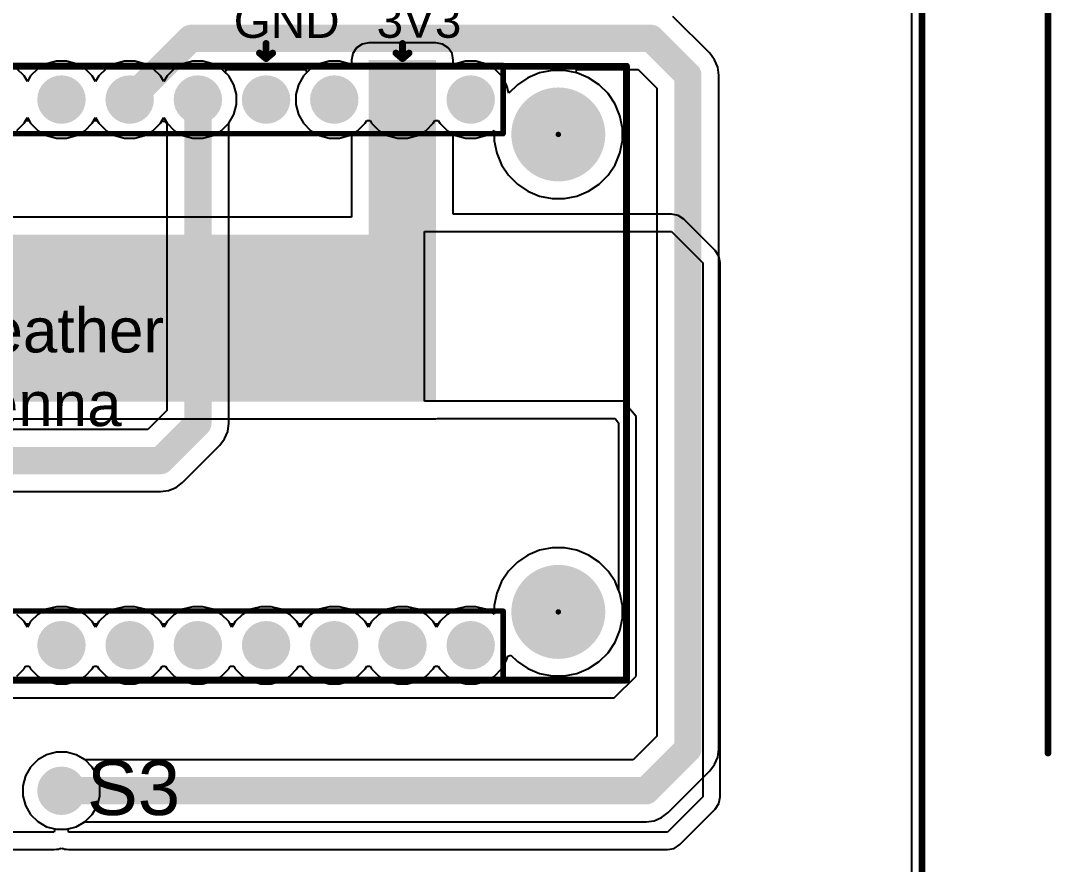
# Model space of a CAD drawing. Header units: millimetres. Extents: x 0 to 97, y 0 to 137.
# Drawn here: x 56.43 to 94.82, y 70.84 to 102.26 of the extents above; entities that cross this region are included whole.
import ezdxf

# ---------------------------------------------------------------- set-up
doc = ezdxf.new("R2010")
doc.units = ezdxf.units.MM
for name, color, linetype in [('BottomLayer', 5, 'Continuous'), ('BottomSolder', 6, 'Continuous'), ('Mechanical1', 6, 'Continuous'), ('Mechanical2', 216, 'Continuous'), ('MultiLayer', 9, 'Continuous'), ('PadHoleLayer', 156, 'Continuous'), ('TopLayer', 1, 'Continuous'), ('TopOverlay', 2, 'Continuous'), ('TopSolder', 216, 'Continuous')]:
    doc.layers.add(name, color=color, linetype=linetype)
doc.styles.add('Arial', font='', dxfattribs={"height": 0.2})
doc.styles.get('Arial').set_extended_font_data('Arial')

# ---------------------------------------------------------------- blocks, each defined once
blk = doc.blocks.new('0_1___T____P___5')
at = {"layer": 'BottomLayer'}
h = blk.add_hatch(color=5, dxfattribs=at)
edge = h.paths.add_edge_path()
edge.add_arc((0, 0), 0.8, 0, 360)
at = {"layer": 'BottomSolder'}
h = blk.add_hatch(color=6, dxfattribs=at)
edge = h.paths.add_edge_path()
edge.add_arc((0, 0), 0.902, 0, 360)
at = {"layer": 'MultiLayer'}
h = blk.add_hatch(color=9, dxfattribs=at)
edge = h.paths.add_edge_path()
edge.add_arc((0, 0), 0.8, 0, 360)
at = {"layer": 'PadHoleLayer'}
h = blk.add_hatch(color=156, dxfattribs=at)
edge = h.paths.add_edge_path()
edge.add_arc((0, 0), 0.5, 0, 360)
at = {"layer": 'TopLayer'}
h = blk.add_hatch(color=1, dxfattribs=at)
edge = h.paths.add_edge_path()
edge.add_arc((0, 0), 0.8, 0, 360)
at = {"layer": 'TopSolder'}
h = blk.add_hatch(color=216, dxfattribs=at)
edge = h.paths.add_edge_path()
edge.add_arc((0, 0), 0.902, 0, 360)
blk = doc.blocks.new('HDR1X16_F______14')
at = {"layer": 'BottomLayer'}
h = blk.add_hatch(color=5, dxfattribs=at)
edge = h.paths.add_edge_path()
edge.add_arc((3.81, 0), 0.8, 0, 360)
h = blk.add_hatch(color=5, dxfattribs=at)
edge = h.paths.add_edge_path()
edge.add_arc((6.35, 0), 0.8, 0, 360)
h = blk.add_hatch(color=5, dxfattribs=at)
edge = h.paths.add_edge_path()
edge.add_arc((8.89, 0), 0.8, 0, 360)
h = blk.add_hatch(color=5, dxfattribs=at)
edge = h.paths.add_edge_path()
edge.add_arc((11.43, 0), 0.8, 0, 360)
h = blk.add_hatch(color=5, dxfattribs=at)
edge = h.paths.add_edge_path()
edge.add_arc((13.97, 0), 0.8, 0, 360)
h = blk.add_hatch(color=5, dxfattribs=at)
edge = h.paths.add_edge_path()
edge.add_arc((16.51, 0), 0.8, 0, 360)
h = blk.add_hatch(color=5, dxfattribs=at)
edge = h.paths.add_edge_path()
edge.add_arc((19.05, 0), 0.8, 0, 360)
at = {"layer": 'BottomSolder'}
h = blk.add_hatch(color=6, dxfattribs=at)
edge = h.paths.add_edge_path()
edge.add_arc((3.81, 0), 0.902, 0, 360)
h = blk.add_hatch(color=6, dxfattribs=at)
edge = h.paths.add_edge_path()
edge.add_arc((6.35, 0), 0.902, 0, 360)
h = blk.add_hatch(color=6, dxfattribs=at)
edge = h.paths.add_edge_path()
edge.add_arc((8.89, 0), 0.902, 0, 360)
h = blk.add_hatch(color=6, dxfattribs=at)
edge = h.paths.add_edge_path()
edge.add_arc((11.43, 0), 0.902, 0, 360)
h = blk.add_hatch(color=6, dxfattribs=at)
edge = h.paths.add_edge_path()
edge.add_arc((13.97, 0), 0.902, 0, 360)
h = blk.add_hatch(color=6, dxfattribs=at)
edge = h.paths.add_edge_path()
edge.add_arc((16.51, 0), 0.902, 0, 360)
h = blk.add_hatch(color=6, dxfattribs=at)
edge = h.paths.add_edge_path()
edge.add_arc((19.05, 0), 0.902, 0, 360)
at = {"layer": 'MultiLayer'}
h = blk.add_hatch(color=9, dxfattribs=at)
edge = h.paths.add_edge_path()
edge.add_arc((3.81, 0), 0.8, 0, 360)
h = blk.add_hatch(color=9, dxfattribs=at)
edge = h.paths.add_edge_path()
edge.add_arc((6.35, 0), 0.8, 0, 360)
h = blk.add_hatch(color=9, dxfattribs=at)
edge = h.paths.add_edge_path()
edge.add_arc((8.89, 0), 0.8, 0, 360)
h = blk.add_hatch(color=9, dxfattribs=at)
edge = h.paths.add_edge_path()
edge.add_arc((11.43, 0), 0.8, 0, 360)
h = blk.add_hatch(color=9, dxfattribs=at)
edge = h.paths.add_edge_path()
edge.add_arc((13.97, 0), 0.8, 0, 360)
h = blk.add_hatch(color=9, dxfattribs=at)
edge = h.paths.add_edge_path()
edge.add_arc((16.51, 0), 0.8, 0, 360)
h = blk.add_hatch(color=9, dxfattribs=at)
edge = h.paths.add_edge_path()
edge.add_arc((19.05, 0), 0.8, 0, 360)
at = {"layer": 'PadHoleLayer'}
h = blk.add_hatch(color=156, dxfattribs=at)
edge = h.paths.add_edge_path()
edge.add_arc((3.81, 0), 0.475, 0, 360)
h = blk.add_hatch(color=156, dxfattribs=at)
edge = h.paths.add_edge_path()
edge.add_arc((6.35, 0), 0.475, 0, 360)
h = blk.add_hatch(color=156, dxfattribs=at)
edge = h.paths.add_edge_path()
edge.add_arc((8.89, 0), 0.475, 0, 360)
h = blk.add_hatch(color=156, dxfattribs=at)
edge = h.paths.add_edge_path()
edge.add_arc((11.43, 0), 0.475, 0, 360)
h = blk.add_hatch(color=156, dxfattribs=at)
edge = h.paths.add_edge_path()
edge.add_arc((13.97, 0), 0.475, 0, 360)
h = blk.add_hatch(color=156, dxfattribs=at)
edge = h.paths.add_edge_path()
edge.add_arc((16.51, 0), 0.475, 0, 360)
h = blk.add_hatch(color=156, dxfattribs=at)
edge = h.paths.add_edge_path()
edge.add_arc((19.05, 0), 0.475, 0, 360)
at = {"layer": 'TopLayer'}
h = blk.add_hatch(color=1, dxfattribs=at)
edge = h.paths.add_edge_path()
edge.add_arc((3.81, 0), 0.8, 0, 360)
h = blk.add_hatch(color=1, dxfattribs=at)
edge = h.paths.add_edge_path()
edge.add_arc((6.35, 0), 0.8, 0, 360)
h = blk.add_hatch(color=1, dxfattribs=at)
edge = h.paths.add_edge_path()
edge.add_arc((8.89, 0), 0.8, 0, 360)
h = blk.add_hatch(color=1, dxfattribs=at)
edge = h.paths.add_edge_path()
edge.add_arc((11.43, 0), 0.8, 0, 360)
h = blk.add_hatch(color=1, dxfattribs=at)
edge = h.paths.add_edge_path()
edge.add_arc((13.97, 0), 0.8, 0, 360)
h = blk.add_hatch(color=1, dxfattribs=at)
edge = h.paths.add_edge_path()
edge.add_arc((16.51, 0), 0.8, 0, 360)
h = blk.add_hatch(color=1, dxfattribs=at)
edge = h.paths.add_edge_path()
edge.add_arc((19.05, 0), 0.8, 0, 360)
at = {"layer": 'TopSolder'}
h = blk.add_hatch(color=216, dxfattribs=at)
edge = h.paths.add_edge_path()
edge.add_arc((3.81, 0), 0.902, 0, 360)
h = blk.add_hatch(color=216, dxfattribs=at)
edge = h.paths.add_edge_path()
edge.add_arc((6.35, 0), 0.902, 0, 360)
h = blk.add_hatch(color=216, dxfattribs=at)
edge = h.paths.add_edge_path()
edge.add_arc((8.89, 0), 0.902, 0, 360)
h = blk.add_hatch(color=216, dxfattribs=at)
edge = h.paths.add_edge_path()
edge.add_arc((11.43, 0), 0.902, 0, 360)
h = blk.add_hatch(color=216, dxfattribs=at)
edge = h.paths.add_edge_path()
edge.add_arc((13.97, 0), 0.902, 0, 360)
h = blk.add_hatch(color=216, dxfattribs=at)
edge = h.paths.add_edge_path()
edge.add_arc((16.51, 0), 0.902, 0, 360)
h = blk.add_hatch(color=216, dxfattribs=at)
edge = h.paths.add_edge_path()
edge.add_arc((19.05, 0), 0.902, 0, 360)
at = {"layer": 'TopOverlay', "const_width": 0.2}
for points in [[(-20.726, 1.27), (20.26, 1.27)], [(20.26, -1.27), (20.26, 1.27)], [(-20.726, -1.27), (20.26, -1.27)]]:
    blk.add_lwpolyline(points, dxfattribs=at)
at = {"layer": 'TopOverlay', "const_width": 0.1}
for points in [[(20.21, 1.27, 1), (20.31, 1.27, 1)], [(20.21, 1.27, 1), (20.31, 1.27, 1)], [(20.21, -1.27, 1), (20.31, -1.27, 1)], [(20.21, -1.27, 1), (20.31, -1.27, 1)]]:
    blk.add_lwpolyline(points, format="xyb", close=True, dxfattribs=at)
blk = doc.blocks.new('HDR1X16_F______16')
at = {"layer": 'BottomLayer'}
h = blk.add_hatch(color=5, dxfattribs=at)
edge = h.paths.add_edge_path()
edge.add_arc((3.81, 0), 0.8, 0, 360)
h = blk.add_hatch(color=5, dxfattribs=at)
edge = h.paths.add_edge_path()
edge.add_arc((6.35, 0), 0.8, 0, 360)
h = blk.add_hatch(color=5, dxfattribs=at)
edge = h.paths.add_edge_path()
edge.add_arc((8.89, 0), 0.8, 0, 360)
h = blk.add_hatch(color=5, dxfattribs=at)
edge = h.paths.add_edge_path()
edge.add_arc((11.43, 0), 0.8, 0, 360)
h = blk.add_hatch(color=5, dxfattribs=at)
edge = h.paths.add_edge_path()
edge.add_arc((13.97, 0), 0.8, 0, 360)
h = blk.add_hatch(color=5, dxfattribs=at)
edge = h.paths.add_edge_path()
edge.add_arc((16.51, 0), 0.8, 0, 360)
h = blk.add_hatch(color=5, dxfattribs=at)
edge = h.paths.add_edge_path()
edge.add_arc((19.05, 0), 0.8, 0, 360)
at = {"layer": 'BottomSolder'}
h = blk.add_hatch(color=6, dxfattribs=at)
edge = h.paths.add_edge_path()
edge.add_arc((3.81, 0), 0.902, 0, 360)
h = blk.add_hatch(color=6, dxfattribs=at)
edge = h.paths.add_edge_path()
edge.add_arc((6.35, 0), 0.902, 0, 360)
h = blk.add_hatch(color=6, dxfattribs=at)
edge = h.paths.add_edge_path()
edge.add_arc((8.89, 0), 0.902, 0, 360)
h = blk.add_hatch(color=6, dxfattribs=at)
edge = h.paths.add_edge_path()
edge.add_arc((11.43, 0), 0.902, 0, 360)
h = blk.add_hatch(color=6, dxfattribs=at)
edge = h.paths.add_edge_path()
edge.add_arc((13.97, 0), 0.902, 0, 360)
h = blk.add_hatch(color=6, dxfattribs=at)
edge = h.paths.add_edge_path()
edge.add_arc((16.51, 0), 0.902, 0, 360)
h = blk.add_hatch(color=6, dxfattribs=at)
edge = h.paths.add_edge_path()
edge.add_arc((19.05, 0), 0.902, 0, 360)
at = {"layer": 'MultiLayer'}
h = blk.add_hatch(color=9, dxfattribs=at)
edge = h.paths.add_edge_path()
edge.add_arc((3.81, 0), 0.8, 0, 360)
h = blk.add_hatch(color=9, dxfattribs=at)
edge = h.paths.add_edge_path()
edge.add_arc((6.35, 0), 0.8, 0, 360)
h = blk.add_hatch(color=9, dxfattribs=at)
edge = h.paths.add_edge_path()
edge.add_arc((8.89, 0), 0.8, 0, 360)
h = blk.add_hatch(color=9, dxfattribs=at)
edge = h.paths.add_edge_path()
edge.add_arc((11.43, 0), 0.8, 0, 360)
h = blk.add_hatch(color=9, dxfattribs=at)
edge = h.paths.add_edge_path()
edge.add_arc((13.97, 0), 0.8, 0, 360)
h = blk.add_hatch(color=9, dxfattribs=at)
edge = h.paths.add_edge_path()
edge.add_arc((16.51, 0), 0.8, 0, 360)
h = blk.add_hatch(color=9, dxfattribs=at)
edge = h.paths.add_edge_path()
edge.add_arc((19.05, 0), 0.8, 0, 360)
at = {"layer": 'PadHoleLayer'}
h = blk.add_hatch(color=156, dxfattribs=at)
edge = h.paths.add_edge_path()
edge.add_arc((3.81, 0), 0.475, 0, 360)
h = blk.add_hatch(color=156, dxfattribs=at)
edge = h.paths.add_edge_path()
edge.add_arc((6.35, 0), 0.475, 0, 360)
h = blk.add_hatch(color=156, dxfattribs=at)
edge = h.paths.add_edge_path()
edge.add_arc((8.89, 0), 0.475, 0, 360)
h = blk.add_hatch(color=156, dxfattribs=at)
edge = h.paths.add_edge_path()
edge.add_arc((11.43, 0), 0.475, 0, 360)
h = blk.add_hatch(color=156, dxfattribs=at)
edge = h.paths.add_edge_path()
edge.add_arc((13.97, 0), 0.475, 0, 360)
h = blk.add_hatch(color=156, dxfattribs=at)
edge = h.paths.add_edge_path()
edge.add_arc((16.51, 0), 0.475, 0, 360)
h = blk.add_hatch(color=156, dxfattribs=at)
edge = h.paths.add_edge_path()
edge.add_arc((19.05, 0), 0.475, 0, 360)
at = {"layer": 'TopLayer'}
h = blk.add_hatch(color=1, dxfattribs=at)
edge = h.paths.add_edge_path()
edge.add_arc((3.81, 0), 0.8, 0, 360)
h = blk.add_hatch(color=1, dxfattribs=at)
edge = h.paths.add_edge_path()
edge.add_arc((6.35, 0), 0.8, 0, 360)
h = blk.add_hatch(color=1, dxfattribs=at)
edge = h.paths.add_edge_path()
edge.add_arc((8.89, 0), 0.8, 0, 360)
h = blk.add_hatch(color=1, dxfattribs=at)
edge = h.paths.add_edge_path()
edge.add_arc((11.43, 0), 0.8, 0, 360)
h = blk.add_hatch(color=1, dxfattribs=at)
edge = h.paths.add_edge_path()
edge.add_arc((13.97, 0), 0.8, 0, 360)
h = blk.add_hatch(color=1, dxfattribs=at)
edge = h.paths.add_edge_path()
edge.add_arc((16.51, 0), 0.8, 0, 360)
h = blk.add_hatch(color=1, dxfattribs=at)
edge = h.paths.add_edge_path()
edge.add_arc((19.05, 0), 0.8, 0, 360)
at = {"layer": 'TopSolder'}
h = blk.add_hatch(color=216, dxfattribs=at)
edge = h.paths.add_edge_path()
edge.add_arc((3.81, 0), 0.902, 0, 360)
h = blk.add_hatch(color=216, dxfattribs=at)
edge = h.paths.add_edge_path()
edge.add_arc((6.35, 0), 0.902, 0, 360)
h = blk.add_hatch(color=216, dxfattribs=at)
edge = h.paths.add_edge_path()
edge.add_arc((8.89, 0), 0.902, 0, 360)
h = blk.add_hatch(color=216, dxfattribs=at)
edge = h.paths.add_edge_path()
edge.add_arc((11.43, 0), 0.902, 0, 360)
h = blk.add_hatch(color=216, dxfattribs=at)
edge = h.paths.add_edge_path()
edge.add_arc((13.97, 0), 0.902, 0, 360)
h = blk.add_hatch(color=216, dxfattribs=at)
edge = h.paths.add_edge_path()
edge.add_arc((16.51, 0), 0.902, 0, 360)
h = blk.add_hatch(color=216, dxfattribs=at)
edge = h.paths.add_edge_path()
edge.add_arc((19.05, 0), 0.902, 0, 360)
at = {"layer": 'TopOverlay', "const_width": 0.2}
for points in [[(-20.726, 1.27), (20.26, 1.27)], [(20.26, -1.27), (20.26, 1.27)], [(-20.726, -1.27), (20.26, -1.27)]]:
    blk.add_lwpolyline(points, dxfattribs=at)
at = {"layer": 'TopOverlay', "const_width": 0.1}
for points in [[(20.21, 1.27, 1), (20.31, 1.27, 1)], [(20.21, 1.27, 1), (20.31, 1.27, 1)], [(20.21, -1.27, 1), (20.31, -1.27, 1)], [(20.21, -1.27, 1), (20.31, -1.27, 1)]]:
    blk.add_lwpolyline(points, format="xyb", close=True, dxfattribs=at)

msp = doc.modelspace()

# ---------------------------------------------------------------- hatches: boundary and pattern name
at = {"layer": 'BottomSolder'}
h = msp.add_hatch(color=6, dxfattribs=at)
edge = h.paths.add_edge_path()
edge.add_arc((76.456, 98.022), 0.102, 0, 360)
h = msp.add_hatch(color=6, dxfattribs=at)
edge = h.paths.add_edge_path()
edge.add_arc((76.456, 80.242), 0.102, 0, 360)
at = {"layer": 'PadHoleLayer'}
h = msp.add_hatch(color=156, dxfattribs=at)
edge = h.paths.add_edge_path()
edge.add_arc((76.456, 98.022), 1.75, 0, 360)
h = msp.add_hatch(color=156, dxfattribs=at)
edge = h.paths.add_edge_path()
edge.add_arc((76.456, 80.242), 1.75, 0, 360)
at = {"layer": 'TopLayer'}
for points in [[(69.398, 88.292), (71.898, 88.292), (71.898, 100.792), (69.398, 100.792)], [(23.466, 88.292), (71.898, 88.292), (71.898, 94.292), (23.466, 94.292)], [(19, 88.076), (71.898, 88.076), (71.898, 90.292), (19, 90.292)]]:
    msp.add_hatch(color=1, dxfattribs=at).paths.add_polyline_path(points)
at = {"layer": 'TopSolder'}
h = msp.add_hatch(color=216, dxfattribs=at)
edge = h.paths.add_edge_path()
edge.add_arc((76.456, 98.022), 0.102, 0, 360)
h = msp.add_hatch(color=216, dxfattribs=at)
edge = h.paths.add_edge_path()
edge.add_arc((76.456, 80.242), 0.102, 0, 360)

# ---------------------------------------------------------------- linework, layer by layer
at = {"layer": 'BottomLayer'}
for p, q in [((89.612, 129.612), (89.612, 0.388)), ((82.095, 101.044), (80.724, 102.415)), ((82.278, 100.805), (82.095, 101.044)), ((82.394, 100.527), (82.278, 100.805)), ((64.053, 100.33), (64.102, 100.447)), ((64.181, 100.202), (64.053, 100.33)), ((64.102, 100.447), (67.044, 100.447)), ((64.37, 99.874), (64.181, 100.202)), ((66.965, 100.202), (66.776, 99.874)), ((67.093, 100.33), (66.965, 100.202)), ((67.044, 100.447), (67.093, 100.33)), ((77.126, 100.32), (77.139, 100.447)), ((77.151, 100.315), (77.126, 100.32)), ((77.139, 100.447), (79.431, 100.447)), ((77.585, 100.135), (77.151, 100.315)), ((79.431, 100.447), (80.127, 99.751)), ((82.433, 100.228), (82.394, 100.527)), ((82.433, 75.133), (82.433, 100.228)), ((64.468, 99.51), (64.37, 99.874)), ((66.776, 99.874), (66.678, 99.51)), ((77.976, 99.874), (77.585, 100.135)), ((78.308, 99.542), (77.976, 99.874)), ((64.468, 99.132), (64.468, 99.51)), ((66.678, 99.51), (66.678, 99.132)), ((78.569, 99.152), (78.308, 99.542)), ((80.127, 99.751), (80.127, 75.611)), ((64.37, 98.767), (64.468, 99.132)), ((66.678, 99.132), (66.776, 98.767)), ((78.749, 98.717), (78.569, 99.152)), ((64.186, 98.447), (64.37, 98.767)), ((66.776, 98.767), (66.965, 98.439)), ((78.841, 98.257), (78.749, 98.717)), ((56.294, 98.172), (56.561, 98.439)), ((56.561, 98.439), (56.62, 98.54)), ((56.62, 98.54), (56.747, 98.54)), ((56.747, 98.54), (56.805, 98.439)), ((56.805, 98.439), (57.072, 98.172)), ((58.834, 98.172), (59.101, 98.439)), ((59.101, 98.439), (59.16, 98.54)), ((59.16, 98.54), (59.287, 98.54)), ((59.287, 98.54), (59.345, 98.439)), ((59.345, 98.439), (59.612, 98.172)), ((61.374, 98.172), (61.641, 98.439)), ((61.641, 98.439), (61.684, 98.513)), ((61.684, 98.513), (61.815, 98.518)), ((61.815, 98.518), (61.88, 98.436)), ((61.88, 98.436), (61.88, 87.742)), ((64.186, 87.265), (64.186, 98.447)), ((66.965, 98.439), (67.232, 98.172)), ((68.994, 98.172), (69.261, 98.439)), ((69.261, 98.439), (69.32, 98.54)), ((69.32, 98.54), (69.447, 98.54)), ((69.447, 98.54), (69.505, 98.439)), ((69.505, 98.439), (69.772, 98.172)), ((71.534, 98.172), (71.801, 98.439)), ((71.801, 98.439), (71.86, 98.54)), ((71.86, 98.54), (71.987, 98.54)), ((71.987, 98.54), (72.045, 98.439)), ((72.045, 98.439), (72.312, 98.172)), ((57.072, 98.172), (57.399, 97.983)), ((57.399, 97.983), (57.764, 97.886)), ((57.764, 97.886), (58.142, 97.886)), ((58.142, 97.886), (58.507, 97.983)), ((58.507, 97.983), (58.834, 98.172)), ((59.612, 98.172), (59.939, 97.983)), ((59.939, 97.983), (60.304, 97.886)), ((60.304, 97.886), (60.682, 97.886)), ((60.682, 97.886), (61.047, 97.983)), ((61.047, 97.983), (61.374, 98.172)), ((67.232, 98.172), (67.559, 97.983)), ((67.559, 97.983), (67.924, 97.886)), ((67.924, 97.886), (68.302, 97.886)), ((68.302, 97.886), (68.667, 97.983)), ((68.667, 97.983), (68.994, 98.172)), ((69.772, 98.172), (70.099, 97.983)), ((70.099, 97.983), (70.464, 97.886)), ((70.464, 97.886), (70.842, 97.886)), ((70.842, 97.886), (71.207, 97.983)), ((71.207, 97.983), (71.534, 98.172)), ((72.312, 98.172), (72.639, 97.983)), ((72.639, 97.983), (73.004, 97.886)), ((73.004, 97.886), (73.382, 97.886)), ((73.382, 97.886), (73.747, 97.983)), ((73.747, 97.983), (73.961, 98.107)), ((73.961, 98.107), (74.071, 98.043)), ((74.071, 98.043), (74.071, 97.787)), ((78.841, 97.787), (78.841, 98.257)), ((74.071, 97.787), (74.162, 97.326)), ((78.749, 97.326), (78.841, 97.787)), ((74.162, 97.326), (74.342, 96.892)), ((78.569, 96.892), (78.749, 97.326)), ((74.342, 96.892), (74.603, 96.501)), ((78.308, 96.501), (78.569, 96.892)), ((74.603, 96.501), (74.935, 96.169)), ((77.976, 96.169), (78.308, 96.501)), ((74.935, 96.169), (75.326, 95.908)), ((77.585, 95.908), (77.976, 96.169)), ((75.326, 95.908), (75.76, 95.728)), ((75.76, 95.728), (76.221, 95.637)), ((76.221, 95.637), (76.691, 95.637)), ((76.691, 95.637), (77.151, 95.728)), ((77.151, 95.728), (77.585, 95.908)), ((61.88, 87.742), (61.168, 87.03)), ((64.147, 86.966), (64.186, 87.265)), ((61.168, 87.03), (28.219, 87.03)), ((64.031, 86.688), (64.147, 86.966)), ((62.461, 85.062), (63.848, 86.449)), ((63.848, 86.449), (64.031, 86.688)), ((61.944, 84.764), (62.222, 84.879)), ((62.222, 84.879), (62.461, 85.062)), ((28.697, 84.725), (61.646, 84.725)), ((61.646, 84.725), (61.944, 84.764)), ((75.76, 82.535), (75.326, 82.355)), ((76.221, 82.627), (75.76, 82.535)), ((76.691, 82.627), (76.221, 82.627)), ((77.151, 82.535), (76.691, 82.627)), ((77.585, 82.355), (77.151, 82.535)), ((75.326, 82.355), (74.935, 82.094)), ((77.976, 82.094), (77.585, 82.355)), ((74.935, 82.094), (74.603, 81.762)), ((78.308, 81.762), (77.976, 82.094)), ((74.603, 81.762), (74.342, 81.372)), ((78.569, 81.372), (78.308, 81.762)), ((74.342, 81.372), (74.162, 80.937)), ((78.749, 80.937), (78.569, 81.372)), ((74.162, 80.937), (74.071, 80.477)), ((78.841, 80.477), (78.749, 80.937)), ((57.399, 80.338), (57.072, 80.149)), ((57.764, 80.436), (57.399, 80.338)), ((58.142, 80.436), (57.764, 80.436)), ((58.507, 80.338), (58.142, 80.436)), ((58.834, 80.149), (58.507, 80.338)), ((59.939, 80.338), (59.612, 80.149)), ((60.304, 80.436), (59.939, 80.338)), ((60.682, 80.436), (60.304, 80.436)), ((61.047, 80.338), (60.682, 80.436)), ((61.374, 80.149), (61.047, 80.338)), ((62.479, 80.338), (62.152, 80.149)), ((62.844, 80.436), (62.479, 80.338)), ((63.222, 80.436), (62.844, 80.436)), ((63.587, 80.338), (63.222, 80.436)), ((63.914, 80.149), (63.587, 80.338)), ((65.019, 80.338), (64.692, 80.149)), ((65.384, 80.436), (65.019, 80.338)), ((65.762, 80.436), (65.384, 80.436)), ((66.127, 80.338), (65.762, 80.436)), ((66.454, 80.149), (66.127, 80.338)), ((67.559, 80.338), (67.232, 80.149)), ((67.924, 80.436), (67.559, 80.338)), ((68.302, 80.436), (67.924, 80.436)), ((68.667, 80.338), (68.302, 80.436)), ((68.994, 80.149), (68.667, 80.338)), ((70.099, 80.338), (69.772, 80.149)), ((70.464, 80.436), (70.099, 80.338)), ((70.842, 80.436), (70.464, 80.436)), ((71.207, 80.338), (70.842, 80.436)), ((71.534, 80.149), (71.207, 80.338)), ((72.639, 80.338), (72.312, 80.149)), ((73.004, 80.436), (72.639, 80.338)), ((73.382, 80.436), (73.004, 80.436)), ((73.747, 80.338), (73.382, 80.436)), ((73.961, 80.214), (73.747, 80.338)), ((74.071, 80.278), (73.961, 80.214)), ((74.071, 80.477), (74.071, 80.278)), ((78.841, 80.007), (78.841, 80.477)), ((56.561, 79.882), (56.294, 80.149)), ((56.62, 79.781), (56.561, 79.882)), ((56.805, 79.882), (56.747, 79.781)), ((57.072, 80.149), (56.805, 79.882)), ((59.101, 79.882), (58.834, 80.149)), ((59.16, 79.781), (59.101, 79.882)), ((59.345, 79.882), (59.287, 79.781)), ((59.612, 80.149), (59.345, 79.882)), ((61.641, 79.882), (61.374, 80.149)), ((61.7, 79.781), (61.641, 79.882)), ((61.885, 79.882), (61.827, 79.781)), ((62.152, 80.149), (61.885, 79.882)), ((64.181, 79.882), (63.914, 80.149)), ((64.24, 79.781), (64.181, 79.882)), ((64.425, 79.882), (64.367, 79.781)), ((64.692, 80.149), (64.425, 79.882)), ((66.721, 79.882), (66.454, 80.149)), ((66.78, 79.781), (66.721, 79.882)), ((66.965, 79.882), (66.907, 79.781)), ((67.232, 80.149), (66.965, 79.882)), ((69.261, 79.882), (68.994, 80.149)), ((69.32, 79.781), (69.261, 79.882)), ((69.505, 79.882), (69.447, 79.781)), ((69.772, 80.149), (69.505, 79.882)), ((71.801, 79.882), (71.534, 80.149)), ((71.86, 79.781), (71.801, 79.882)), ((72.045, 79.882), (71.987, 79.781)), ((72.312, 80.149), (72.045, 79.882)), ((78.749, 79.546), (78.841, 80.007)), ((56.747, 79.781), (56.62, 79.781)), ((59.287, 79.781), (59.16, 79.781)), ((61.827, 79.781), (61.7, 79.781)), ((64.367, 79.781), (64.24, 79.781)), ((66.907, 79.781), (66.78, 79.781)), ((69.447, 79.781), (69.32, 79.781)), ((71.987, 79.781), (71.86, 79.781)), ((78.569, 79.112), (78.749, 79.546)), ((78.308, 78.721), (78.569, 79.112)), ((77.976, 78.389), (78.308, 78.721)), ((74.341, 78.119), (74.53, 78.447)), ((74.53, 78.447), (74.571, 78.598)), ((74.571, 78.598), (74.693, 78.631)), ((74.693, 78.631), (74.935, 78.389)), ((74.935, 78.389), (75.326, 78.128)), ((77.585, 78.128), (77.976, 78.389)), ((56.294, 77.852), (56.561, 78.119)), ((56.561, 78.119), (56.62, 78.22)), ((56.62, 78.22), (56.747, 78.22)), ((56.747, 78.22), (56.805, 78.119)), ((56.805, 78.119), (57.072, 77.852)), ((58.834, 77.852), (59.101, 78.119)), ((59.101, 78.119), (59.16, 78.22)), ((59.16, 78.22), (59.287, 78.22)), ((59.287, 78.22), (59.345, 78.119)), ((59.345, 78.119), (59.612, 77.852)), ((61.374, 77.852), (61.641, 78.119)), ((61.641, 78.119), (61.7, 78.22)), ((61.7, 78.22), (61.827, 78.22)), ((61.827, 78.22), (61.885, 78.119)), ((61.885, 78.119), (62.152, 77.852)), ((63.914, 77.852), (64.181, 78.119)), ((64.181, 78.119), (64.24, 78.22)), ((64.24, 78.22), (64.367, 78.22)), ((64.367, 78.22), (64.425, 78.119)), ((64.425, 78.119), (64.692, 77.852)), ((66.454, 77.852), (66.721, 78.119)), ((66.721, 78.119), (66.78, 78.22)), ((66.78, 78.22), (66.907, 78.22)), ((66.907, 78.22), (66.965, 78.119)), ((66.965, 78.119), (67.232, 77.852)), ((68.994, 77.852), (69.261, 78.119)), ((69.261, 78.119), (69.32, 78.22)), ((69.32, 78.22), (69.447, 78.22)), ((69.447, 78.22), (69.505, 78.119)), ((69.505, 78.119), (69.772, 77.852)), ((71.534, 77.852), (71.801, 78.119)), ((71.801, 78.119), (71.86, 78.22)), ((71.86, 78.22), (71.987, 78.22)), ((71.987, 78.22), (72.045, 78.119)), ((72.045, 78.119), (72.312, 77.852)), ((74.074, 77.852), (74.341, 78.119)), ((75.326, 78.128), (75.76, 77.948)), ((75.76, 77.948), (76.221, 77.857)), ((76.691, 77.857), (77.151, 77.948)), ((77.151, 77.948), (77.585, 78.128)), ((57.072, 77.852), (57.399, 77.663)), ((57.399, 77.663), (57.764, 77.566)), ((57.764, 77.566), (58.142, 77.566)), ((58.142, 77.566), (58.507, 77.663)), ((58.507, 77.663), (58.834, 77.852)), ((59.612, 77.852), (59.939, 77.663)), ((59.939, 77.663), (60.304, 77.566)), ((60.304, 77.566), (60.682, 77.566)), ((60.682, 77.566), (61.047, 77.663)), ((61.047, 77.663), (61.374, 77.852)), ((62.152, 77.852), (62.479, 77.663)), ((62.479, 77.663), (62.844, 77.566)), ((62.844, 77.566), (63.222, 77.566)), ((63.222, 77.566), (63.587, 77.663)), ((63.587, 77.663), (63.914, 77.852)), ((64.692, 77.852), (65.019, 77.663)), ((65.019, 77.663), (65.384, 77.566)), ((65.384, 77.566), (65.762, 77.566)), ((65.762, 77.566), (66.127, 77.663)), ((66.127, 77.663), (66.454, 77.852)), ((67.232, 77.852), (67.559, 77.663)), ((67.559, 77.663), (67.924, 77.566)), ((67.924, 77.566), (68.302, 77.566)), ((68.302, 77.566), (68.667, 77.663)), ((68.667, 77.663), (68.994, 77.852)), ((69.772, 77.852), (70.099, 77.663)), ((70.099, 77.663), (70.464, 77.566)), ((70.464, 77.566), (70.842, 77.566)), ((70.842, 77.566), (71.207, 77.663)), ((71.207, 77.663), (71.534, 77.852)), ((72.312, 77.852), (72.639, 77.663)), ((72.639, 77.663), (73.004, 77.566)), ((73.004, 77.566), (73.382, 77.566)), ((73.382, 77.566), (73.747, 77.663)), ((73.747, 77.663), (74.074, 77.852)), ((76.221, 77.857), (76.691, 77.857)), ((80.127, 75.611), (79.249, 74.733)), ((57.399, 74.917), (57.072, 74.728)), ((57.764, 75.015), (57.399, 74.917)), ((58.142, 75.015), (57.764, 75.015)), ((58.507, 74.917), (58.142, 75.015)), ((58.826, 74.733), (58.507, 74.917)), ((82.394, 74.835), (82.433, 75.133)), ((57.072, 74.728), (56.805, 74.461)), ((79.249, 74.733), (58.826, 74.733)), ((82.095, 74.318), (82.278, 74.557)), ((82.278, 74.557), (82.394, 74.835)), ((56.616, 74.134), (56.518, 73.769)), ((56.805, 74.461), (56.616, 74.134)), ((80.542, 72.765), (82.095, 74.318)), ((56.518, 73.769), (56.518, 73.391)), ((56.518, 73.391), (56.616, 73.026)), ((56.616, 73.026), (56.805, 72.699)), ((56.805, 72.699), (57.072, 72.432)), ((80.025, 72.466), (80.303, 72.582)), ((80.303, 72.582), (80.542, 72.765)), ((57.072, 72.432), (57.399, 72.243)), ((57.399, 72.243), (57.764, 72.145)), ((58.142, 72.145), (58.507, 72.243)), ((58.507, 72.243), (58.826, 72.427)), ((58.826, 72.427), (79.727, 72.427)), ((79.727, 72.427), (80.025, 72.466)), ((57.764, 72.145), (58.142, 72.145))]:
    msp.add_line(p, q, dxfattribs=at)
at = {"layer": 'BottomLayer', "const_width": 1.016}
for points in [[(60.493, 99.321), (62.772, 101.6)], [(62.772, 101.6), (79.908, 101.6)], [(79.908, 101.6), (81.28, 100.228)], [(81.28, 75.133), (81.28, 100.228)], [(63.033, 87.265), (63.033, 99.321)], [(61.646, 85.877), (63.033, 87.265)], [(28.219, 85.877), (61.646, 85.877)], [(79.727, 73.58), (81.28, 75.133)], [(57.953, 73.58), (79.727, 73.58)]]:
    msp.add_lwpolyline(points, dxfattribs=at)
at = {"layer": 'BottomLayer', "const_width": 0.508}
for points in [[(62.518, 101.6, 1), (63.026, 101.6, 1)], [(62.518, 101.6, 1), (63.026, 101.6, 1)], [(79.654, 101.6, 1), (80.162, 101.6, 1)], [(79.654, 101.6, 1), (80.162, 101.6, 1)], [(81.026, 100.228, 1), (81.534, 100.228, 1)], [(81.026, 100.228, 1), (81.534, 100.228, 1)], [(60.239, 99.321, 1), (60.747, 99.321, 1)], [(62.779, 99.321, 1), (63.287, 99.321, 1)], [(62.779, 87.265, 1), (63.287, 87.265, 1)], [(62.779, 87.265, 1), (63.287, 87.265, 1)], [(61.392, 85.877, 1), (61.9, 85.877, 1)], [(61.392, 85.877, 1), (61.9, 85.877, 1)], [(81.026, 75.133, 1), (81.534, 75.133, 1)], [(81.026, 75.133, 1), (81.534, 75.133, 1)], [(57.699, 73.58, 1), (58.207, 73.58, 1)], [(79.473, 73.58, 1), (79.981, 73.58, 1)], [(79.473, 73.58, 1), (79.981, 73.58, 1)]]:
    msp.add_lwpolyline(points, format="xyb", close=True, dxfattribs=at)
at = {"layer": 'Mechanical1', "const_width": 0.254}
msp.add_lwpolyline([(94.691, 74.987), (94.691, 130)], dxfattribs=at)
at = {"layer": 'Mechanical1', "const_width": 0.127}
msp.add_lwpolyline([(94.628, 74.987, 1), (94.755, 74.987, 1)], format="xyb", close=True, dxfattribs=at)
at = {"layer": 'Mechanical2'}
for points, const_width in [([(90, 0), (90, 130)], 0.254), ([(90.05, 0), (90.05, 130)], 0.127)]:
    msp.add_lwpolyline(points, dxfattribs=dict(at, const_width=const_width))
at = {"layer": 'TopLayer'}
for p, q in [((89.612, 129.612), (89.612, 0.388)), ((69.151, 101.39), (68.941, 101.25)), ((69.398, 101.439), (69.151, 101.39)), ((71.898, 101.439), (69.398, 101.439)), ((72.146, 101.39), (71.898, 101.439)), ((72.356, 101.25), (72.146, 101.39)), ((68.8, 101.04), (68.751, 100.792)), ((68.941, 101.25), (68.8, 101.04)), ((72.497, 101.04), (72.356, 101.25)), ((72.546, 100.792), (72.497, 101.04)), ((57.399, 100.658), (57.072, 100.469)), ((57.764, 100.756), (57.399, 100.658)), ((58.142, 100.756), (57.764, 100.756)), ((58.507, 100.658), (58.142, 100.756)), ((58.834, 100.469), (58.507, 100.658)), ((59.939, 100.658), (59.612, 100.469)), ((60.304, 100.756), (59.939, 100.658)), ((60.682, 100.756), (60.304, 100.756)), ((61.047, 100.658), (60.682, 100.756)), ((61.374, 100.469), (61.047, 100.658)), ((62.479, 100.658), (62.152, 100.469)), ((62.844, 100.756), (62.479, 100.658)), ((63.222, 100.756), (62.844, 100.756)), ((63.587, 100.658), (63.222, 100.756)), ((63.914, 100.469), (63.587, 100.658)), ((67.559, 100.658), (67.232, 100.469)), ((67.924, 100.756), (67.559, 100.658)), ((68.302, 100.756), (67.924, 100.756)), ((68.667, 100.658), (68.302, 100.756)), ((68.751, 100.609), (68.667, 100.658)), ((68.751, 100.792), (68.751, 100.609)), ((72.546, 100.604), (72.546, 100.792)), ((72.639, 100.658), (72.546, 100.604)), ((73.004, 100.756), (72.639, 100.658)), ((73.382, 100.756), (73.004, 100.756)), ((73.747, 100.658), (73.382, 100.756)), ((74.074, 100.469), (73.747, 100.658)), ((56.561, 100.202), (56.294, 100.469)), ((56.683, 99.991), (56.561, 100.202)), ((56.805, 100.202), (56.683, 99.991)), ((57.072, 100.469), (56.805, 100.202)), ((59.101, 100.202), (58.834, 100.469)), ((59.223, 99.991), (59.101, 100.202)), ((59.345, 100.202), (59.223, 99.991)), ((59.612, 100.469), (59.345, 100.202)), ((61.641, 100.202), (61.374, 100.469)), ((61.763, 99.991), (61.641, 100.202)), ((61.885, 100.202), (61.763, 99.991)), ((62.152, 100.469), (61.885, 100.202)), ((64.181, 100.202), (63.914, 100.469)), ((64.37, 99.874), (64.181, 100.202)), ((66.965, 100.202), (66.776, 99.874)), ((67.232, 100.469), (66.965, 100.202)), ((74.341, 100.202), (74.074, 100.469)), ((74.53, 99.874), (74.341, 100.202)), ((75.76, 100.315), (75.326, 100.135)), ((76.221, 100.407), (75.76, 100.315)), ((76.691, 100.407), (76.221, 100.407)), ((77.151, 100.315), (76.691, 100.407)), ((77.585, 100.135), (77.151, 100.315)), ((64.468, 99.51), (64.37, 99.874)), ((66.776, 99.874), (66.678, 99.51)), ((74.616, 99.555), (74.53, 99.874)), ((74.935, 99.874), (74.616, 99.555)), ((75.326, 100.135), (74.935, 99.874)), ((77.976, 99.874), (77.585, 100.135)), ((78.308, 99.542), (77.976, 99.874)), ((64.468, 99.132), (64.468, 99.51)), ((66.678, 99.51), (66.678, 99.132)), ((78.569, 99.152), (78.308, 99.542)), ((64.37, 98.767), (64.468, 99.132)), ((66.678, 99.132), (66.776, 98.767)), ((78.749, 98.717), (78.569, 99.152)), ((64.181, 98.439), (64.37, 98.767)), ((66.776, 98.767), (66.965, 98.439)), ((78.841, 98.257), (78.749, 98.717)), ((56.294, 98.172), (56.561, 98.439)), ((56.561, 98.439), (56.683, 98.65)), ((56.683, 98.65), (56.805, 98.439)), ((56.805, 98.439), (57.072, 98.172)), ((58.834, 98.172), (59.101, 98.439)), ((59.101, 98.439), (59.223, 98.65)), ((59.223, 98.65), (59.345, 98.439)), ((59.345, 98.439), (59.612, 98.172)), ((61.374, 98.172), (61.641, 98.439)), ((61.641, 98.439), (61.763, 98.65)), ((61.763, 98.65), (61.885, 98.439)), ((61.885, 98.439), (62.152, 98.172)), ((63.914, 98.172), (64.181, 98.439)), ((66.965, 98.439), (67.232, 98.172)), ((57.072, 98.172), (57.399, 97.983)), ((57.399, 97.983), (57.764, 97.886)), ((57.764, 97.886), (58.142, 97.886)), ((58.142, 97.886), (58.507, 97.983)), ((58.507, 97.983), (58.834, 98.172)), ((59.612, 98.172), (59.939, 97.983)), ((59.939, 97.983), (60.304, 97.886)), ((60.304, 97.886), (60.682, 97.886)), ((60.682, 97.886), (61.047, 97.983)), ((61.047, 97.983), (61.374, 98.172)), ((62.152, 98.172), (62.479, 97.983)), ((62.479, 97.983), (62.844, 97.886)), ((62.844, 97.886), (63.222, 97.886)), ((63.222, 97.886), (63.587, 97.983)), ((63.587, 97.983), (63.914, 98.172)), ((67.232, 98.172), (67.559, 97.983)), ((67.559, 97.983), (67.924, 97.886)), ((67.924, 97.886), (68.302, 97.886)), ((68.302, 97.886), (68.667, 97.983)), ((68.667, 97.983), (68.751, 98.032)), ((68.751, 98.032), (68.751, 94.939)), ((72.546, 95.059), (72.546, 98.037)), ((72.546, 98.037), (72.639, 97.983)), ((72.639, 97.983), (73.004, 97.886)), ((73.004, 97.886), (73.382, 97.886)), ((73.382, 97.886), (73.747, 97.983)), ((73.747, 97.983), (74.071, 98.17)), ((74.071, 98.17), (74.071, 97.787)), ((78.841, 97.787), (78.841, 98.257)), ((74.071, 97.787), (74.162, 97.326)), ((78.749, 97.326), (78.841, 97.787)), ((74.162, 97.326), (74.342, 96.892)), ((78.569, 96.892), (78.749, 97.326)), ((74.342, 96.892), (74.603, 96.501)), ((78.308, 96.501), (78.569, 96.892)), ((74.603, 96.501), (74.935, 96.169)), ((77.976, 96.169), (78.308, 96.501)), ((74.935, 96.169), (75.326, 95.908)), ((77.585, 95.908), (77.976, 96.169)), ((75.326, 95.908), (75.76, 95.728)), ((75.76, 95.728), (76.221, 95.637)), ((76.221, 95.637), (76.691, 95.637)), ((76.691, 95.637), (77.151, 95.728)), ((77.151, 95.728), (77.585, 95.908)), ((68.751, 94.939), (23.466, 94.939)), ((80.67, 95.059), (72.546, 95.059)), ((80.918, 95.01), (80.67, 95.059)), ((81.128, 94.87), (80.918, 95.01)), ((82.297, 93.701), (81.128, 94.87)), ((71.476, 88.087), (71.476, 94.412)), ((71.476, 94.412), (80.67, 94.412)), ((80.67, 94.412), (81.839, 93.243)), ((82.437, 93.491), (82.297, 93.701)), ((82.486, 93.243), (82.437, 93.491)), ((81.839, 93.243), (81.839, 73.355)), ((82.486, 73.355), (82.486, 93.243)), ((78.874, 88.087), (71.476, 88.087)), ((79.35, 87.522), (78.874, 88.087)), ((79.35, 77.851), (79.35, 87.522)), ((22.279, 87.428), (71.898, 87.428)), ((71.898, 87.428), (71.956, 87.44)), ((71.956, 87.44), (78.572, 87.44)), ((78.572, 87.44), (78.702, 87.286)), ((78.702, 87.286), (78.702, 81.051)), ((75.76, 82.535), (75.326, 82.355)), ((76.221, 82.627), (75.76, 82.535)), ((76.691, 82.627), (76.221, 82.627)), ((77.151, 82.535), (76.691, 82.627)), ((77.585, 82.355), (77.151, 82.535)), ((75.326, 82.355), (74.935, 82.094)), ((77.976, 82.094), (77.585, 82.355)), ((74.935, 82.094), (74.603, 81.762)), ((78.308, 81.762), (77.976, 82.094)), ((74.603, 81.762), (74.342, 81.372)), ((78.569, 81.372), (78.308, 81.762)), ((74.342, 81.372), (74.162, 80.937)), ((78.702, 81.051), (78.569, 81.372)), ((74.162, 80.937), (74.071, 80.477)), ((57.399, 80.338), (57.072, 80.149)), ((57.764, 80.436), (57.399, 80.338)), ((58.142, 80.436), (57.764, 80.436)), ((58.507, 80.338), (58.142, 80.436)), ((58.834, 80.149), (58.507, 80.338)), ((59.939, 80.338), (59.612, 80.149)), ((60.304, 80.436), (59.939, 80.338)), ((60.682, 80.436), (60.304, 80.436)), ((61.047, 80.338), (60.682, 80.436)), ((61.374, 80.149), (61.047, 80.338)), ((62.479, 80.338), (62.152, 80.149)), ((62.844, 80.436), (62.479, 80.338)), ((63.222, 80.436), (62.844, 80.436)), ((63.587, 80.338), (63.222, 80.436)), ((63.914, 80.149), (63.587, 80.338)), ((65.019, 80.338), (64.692, 80.149)), ((65.384, 80.436), (65.019, 80.338)), ((65.762, 80.436), (65.384, 80.436)), ((66.127, 80.338), (65.762, 80.436)), ((66.454, 80.149), (66.127, 80.338)), ((67.559, 80.338), (67.232, 80.149)), ((67.924, 80.436), (67.559, 80.338)), ((68.302, 80.436), (67.924, 80.436)), ((68.667, 80.338), (68.302, 80.436)), ((68.994, 80.149), (68.667, 80.338)), ((70.099, 80.338), (69.772, 80.149)), ((70.464, 80.436), (70.099, 80.338)), ((70.842, 80.436), (70.464, 80.436)), ((71.207, 80.338), (70.842, 80.436)), ((71.534, 80.149), (71.207, 80.338)), ((72.639, 80.338), (72.312, 80.149)), ((73.004, 80.436), (72.639, 80.338)), ((73.382, 80.436), (73.004, 80.436)), ((73.747, 80.338), (73.382, 80.436)), ((74.071, 80.151), (73.747, 80.338)), ((74.071, 80.477), (74.071, 80.151)), ((56.561, 79.882), (56.294, 80.149)), ((56.683, 79.671), (56.561, 79.882)), ((56.805, 79.882), (56.683, 79.671)), ((57.072, 80.149), (56.805, 79.882)), ((59.101, 79.882), (58.834, 80.149)), ((59.223, 79.671), (59.101, 79.882)), ((59.345, 79.882), (59.223, 79.671)), ((59.612, 80.149), (59.345, 79.882)), ((61.641, 79.882), (61.374, 80.149)), ((61.763, 79.671), (61.641, 79.882)), ((61.885, 79.882), (61.763, 79.671)), ((62.152, 80.149), (61.885, 79.882)), ((64.181, 79.882), (63.914, 80.149)), ((64.303, 79.671), (64.181, 79.882)), ((64.425, 79.882), (64.303, 79.671)), ((64.692, 80.149), (64.425, 79.882)), ((66.721, 79.882), (66.454, 80.149)), ((66.843, 79.671), (66.721, 79.882)), ((66.965, 79.882), (66.843, 79.671)), ((67.232, 80.149), (66.965, 79.882)), ((69.261, 79.882), (68.994, 80.149)), ((69.383, 79.671), (69.261, 79.882)), ((69.505, 79.882), (69.383, 79.671)), ((69.772, 80.149), (69.505, 79.882)), ((71.801, 79.882), (71.534, 80.149)), ((71.923, 79.671), (71.801, 79.882)), ((72.045, 79.882), (71.923, 79.671)), ((72.312, 80.149), (72.045, 79.882)), ((78.537, 77.038), (79.35, 77.851)), ((53.391, 77.038), (78.537, 77.038)), ((57.399, 74.917), (57.072, 74.728)), ((57.764, 75.015), (57.399, 74.917)), ((58.142, 75.015), (57.764, 75.015)), ((58.507, 74.917), (58.142, 75.015)), ((58.834, 74.728), (58.507, 74.917)), ((57.072, 74.728), (56.805, 74.461)), ((59.101, 74.461), (58.834, 74.728)), ((56.616, 74.134), (56.518, 73.769)), ((56.805, 74.461), (56.616, 74.134)), ((59.29, 74.134), (59.101, 74.461)), ((59.388, 73.769), (59.29, 74.134)), ((56.518, 73.769), (56.518, 73.391)), ((59.388, 73.391), (59.388, 73.769)), ((56.518, 73.391), (56.616, 73.026)), ((59.29, 73.026), (59.388, 73.391)), ((81.839, 73.355), (80.518, 72.034)), ((82.437, 73.107), (82.486, 73.355)), ((56.616, 73.026), (56.805, 72.699)), ((59.101, 72.699), (59.29, 73.026)), ((82.297, 72.897), (82.437, 73.107)), ((56.805, 72.699), (57.072, 72.432)), ((58.834, 72.432), (59.101, 72.699)), ((80.976, 71.577), (82.297, 72.897)), ((57.072, 72.432), (57.399, 72.243)), ((57.399, 72.243), (57.703, 72.161)), ((58.203, 72.161), (58.507, 72.243)), ((58.507, 72.243), (58.834, 72.432)), ((57.686, 72.034), (53.365, 72.034)), ((57.703, 72.161), (57.686, 72.034)), ((58.22, 72.034), (58.203, 72.161)), ((80.518, 72.034), (58.22, 72.034)), ((57.686, 71.387), (57.769, 71.403)), ((57.769, 71.403), (57.854, 71.409)), ((57.854, 71.409), (57.892, 71.428)), ((57.892, 71.428), (57.934, 71.436)), ((57.934, 71.436), (57.953, 71.449)), ((57.953, 71.449), (57.972, 71.436)), ((57.972, 71.436), (58.014, 71.428)), ((58.014, 71.428), (58.052, 71.409)), ((58.052, 71.409), (58.137, 71.403)), ((58.137, 71.403), (58.22, 71.387)), ((80.518, 71.387), (80.766, 71.436)), ((80.766, 71.436), (80.976, 71.577)), ((53.365, 71.387), (57.686, 71.387)), ((58.22, 71.387), (80.518, 71.387))]:
    msp.add_line(p, q, dxfattribs=at)
at = {"layer": 'TopLayer', "const_width": 1.016}
for points in [[(45.449, 89.184), (70.264, 89.184)], [(70.264, 89.184), (70.648, 88.8)], [(70.648, 88.646), (70.648, 88.8)]]:
    msp.add_lwpolyline(points, dxfattribs=at)
at = {"layer": 'TopLayer', "const_width": 0.508}
for points in [[(70.01, 89.184, 1), (70.518, 89.184, 1)], [(70.01, 89.184, 1), (70.518, 89.184, 1)], [(70.394, 88.8, 1), (70.902, 88.8, 1)], [(70.394, 88.8, 1), (70.902, 88.8, 1)], [(70.394, 88.646, 1), (70.902, 88.646, 1)]]:
    msp.add_lwpolyline(points, format="xyb", close=True, dxfattribs=at)
at = {"layer": 'TopOverlay', "const_width": 0.254}
for points in [[(65.573, 100.845), (65.573, 101.41)], [(70.653, 100.845), (70.653, 101.41)], [(65.329, 101.053), (65.573, 100.845)], [(65.573, 100.845), (65.817, 101.053)], [(70.409, 101.053), (70.653, 100.845)], [(70.653, 100.845), (70.897, 101.053)], [(28.196, 100.562), (78.996, 100.562)], [(78.996, 77.702), (78.996, 100.562)], [(28.196, 77.702), (78.996, 77.702)]]:
    msp.add_lwpolyline(points, dxfattribs=at)
at = {"layer": 'TopOverlay', "const_width": 0.127}
for points in [[(65.51, 101.41, 1), (65.637, 101.41, 1)], [(70.59, 101.41, 1), (70.717, 101.41, 1)], [(65.265, 101.053, 1), (65.392, 101.053, 1)], [(65.51, 100.845, 1), (65.637, 100.845, 1)], [(65.51, 100.845, 1), (65.637, 100.845, 1)], [(65.51, 100.845, 1), (65.637, 100.845, 1)], [(65.754, 101.053, 1), (65.881, 101.053, 1)], [(70.345, 101.053, 1), (70.472, 101.053, 1)], [(70.59, 100.845, 1), (70.717, 100.845, 1)], [(70.59, 100.845, 1), (70.717, 100.845, 1)], [(70.59, 100.845, 1), (70.717, 100.845, 1)], [(70.834, 101.053, 1), (70.961, 101.053, 1)], [(78.932, 100.562, 1), (79.059, 100.562, 1)], [(78.932, 100.562, 1), (79.059, 100.562, 1)], [(78.932, 77.702, 1), (79.059, 77.702, 1)], [(78.932, 77.702, 1), (79.059, 77.702, 1)]]:
    msp.add_lwpolyline(points, format="xyb", close=True, dxfattribs=at)

# ---------------------------------------------------------------- block references
for name, p in [('HDR1X16_F______16', (54.143, 99.321)), ('HDR1X16_F______14', (54.143, 79.001)), ('0_1___T____P___5', (57.953, 73.58))]:
    msp.add_blockref(name, p)

# ---------------------------------------------------------------- texts
at = {"layer": 'TopOverlay', "style": 'Arial'}
for s, height, p in [('GND', 1.27, (64.368, 101.617)), ('3V3', 1.27, (69.689, 101.622)), ('Adafruit ESP32 Feather', 1.651, (37.418, 89.904)), ('V2 w.FL Antenna', 1.651, (42.502, 87.16))]:
    msp.add_text(s, height=height, rotation=360, dxfattribs=at).set_placement(p)
msp.add_text('S3', height=2.032, dxfattribs=at).set_placement((58.903, 72.676))

doc.saveas('drawing.dxf')
